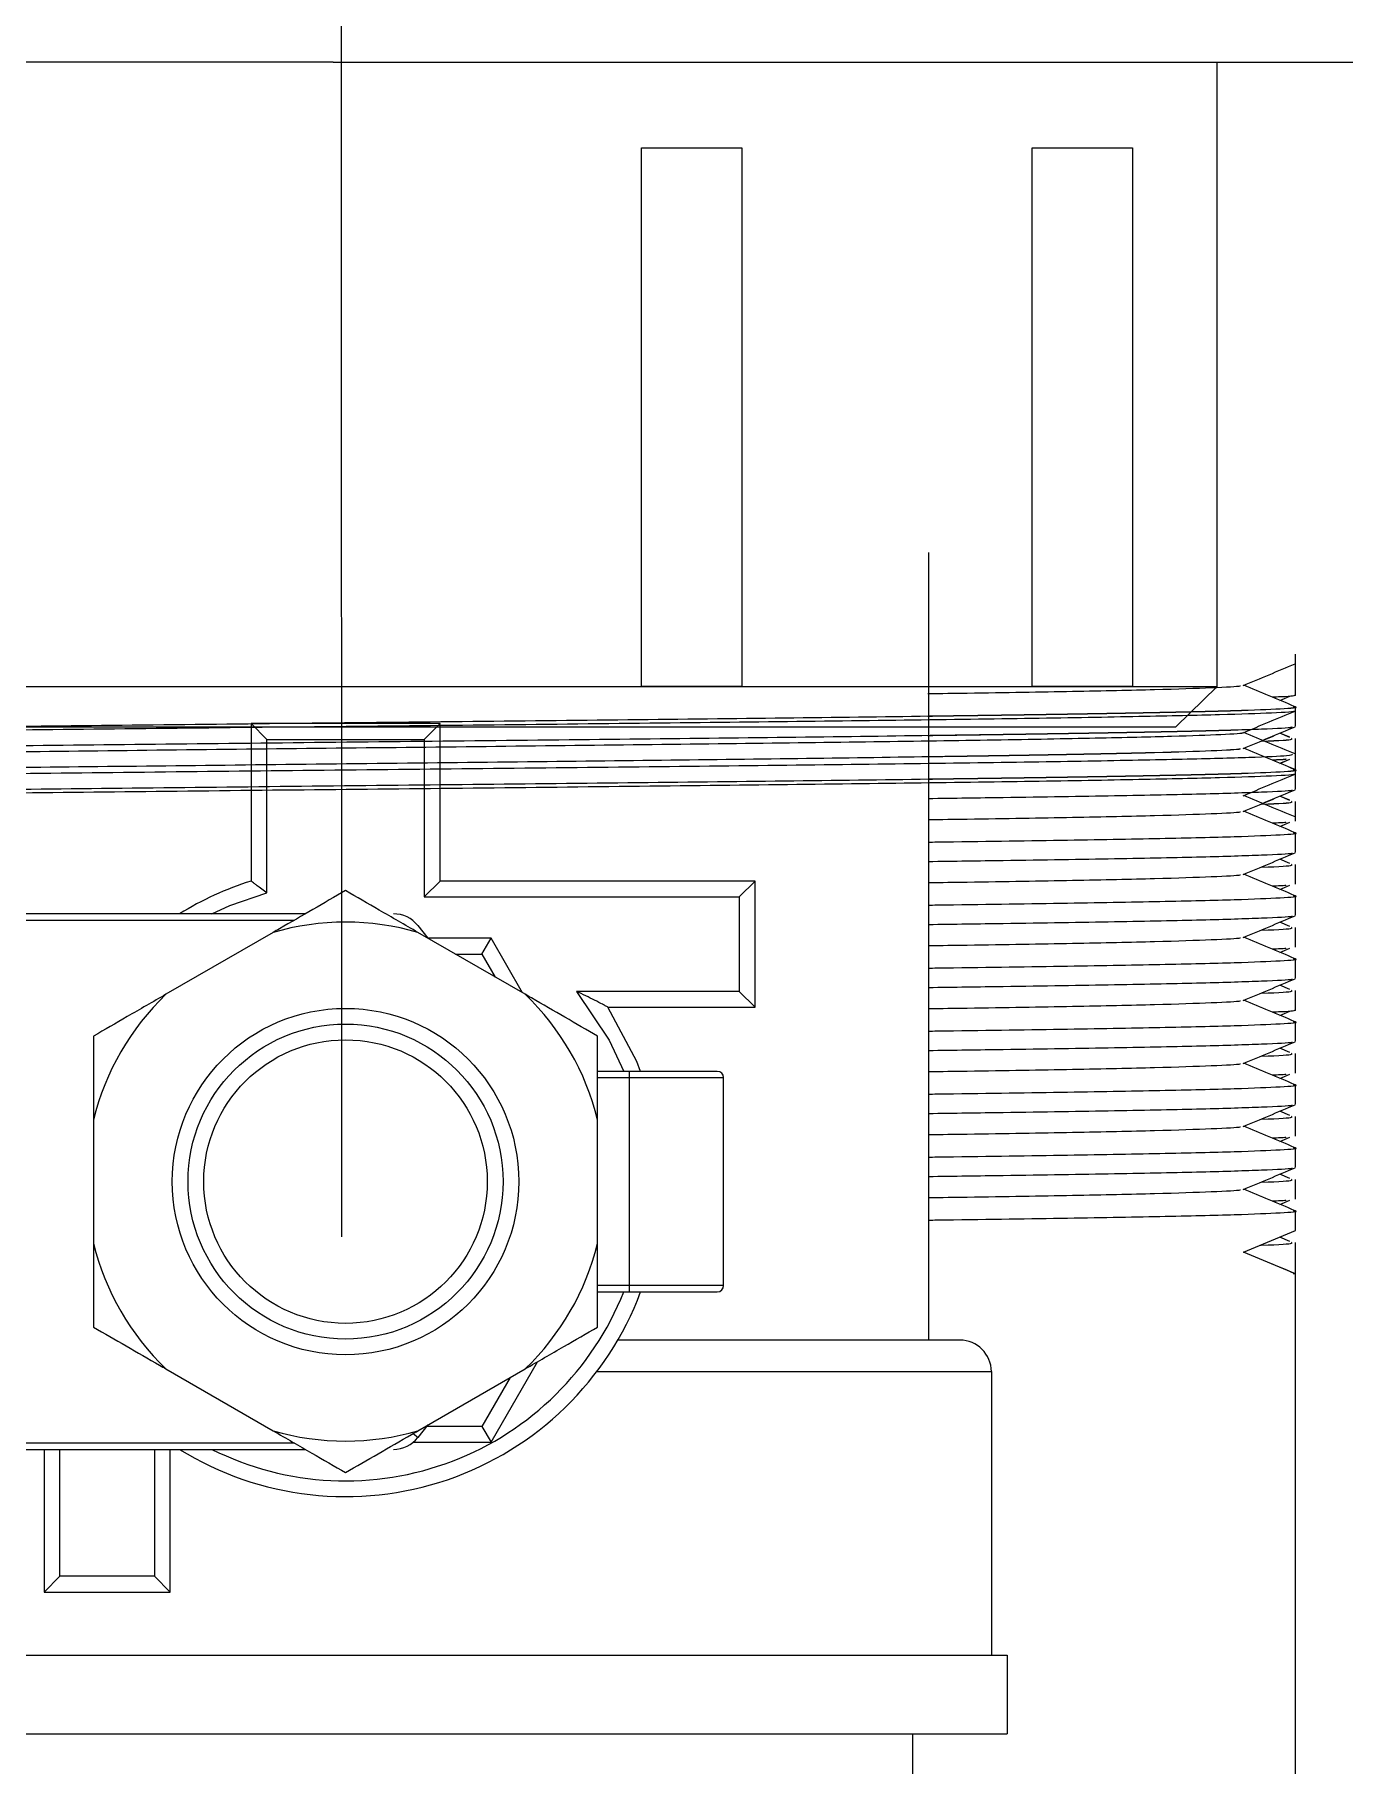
# Model space of a CAD drawing. Header units: millimetres. Extents: x 3795014 to 4300160, y 3869364 to 4016788.
# Drawn here: x 4228957.8 to 4229009.7, y 3923491.5 to 3923560.2 of the extents above; entities that cross this region are included whole.
import ezdxf

# ---------------------------------------------------------------- set-up
doc = ezdxf.new("R2010")
doc.units = ezdxf.units.MM
doc.linetypes.add('CENTER', pattern=[2, 1.25, -0.25, 0.25, -0.25])
doc.layers.add('Дополнительная', color=7, linetype='Continuous', lineweight=18)

msp = doc.modelspace()

# ---------------------------------------------------------------- linework, layer by layer
at = {"color": 0, "linetype": 'Continuous', "lineweight": -3}
for points, knots in [([(4229005.707, 3923534.369, 0), (4229006.051, 3923534.512, 0), (4229006.739, 3923534.799, 0), (4229007.427, 3923535.085, 0), (4229007.771, 3923535.229, 0)], [0, 0, 0, 0, 0.499996, 1, 1, 1, 1]), ([(4229005.579, 3923534.369, 0), (4229005.595, 3923534.361, 0), (4229005.655, 3923534.329, 0), (4229004.583, 3923534.272, 0), (4229002.388, 3923534.199, 0), (4228999.085, 3923534.129, 0), (4228995.83, 3923534.075, 0), (4228993.737, 3923534.043, 0), (4228993.204, 3923534.035, 0)], [0, 0, 0, 0, 0.0206859, 0.0805324, 0.1406269, 0.2000013, 0.2593635, 0.2789699, 0.2789699, 0.2789699, 0.2789699]), ([(4229007.771, 3923533.529, 0), (4229007.427, 3923533.672, 0), (4229006.747, 3923533.955, 0), (4229006.067, 3923534.239, 0), (4229005.731, 3923534.379, 0)], [0, 0, 0, 0, 0.505872, 1, 1, 1, 1]), ([(4229007.782, 3923533.988, 0), (4229007.75, 3923533.965, 0), (4229007.713, 3923533.938, 0), (4229006.978, 3923533.909, 0), (4229006.868, 3923533.905, 0)], [0, 0, 0, 0, 0.8501285, 1, 1, 1, 1]), ([(4229007.711, 3923533.355, 0), (4229007.724, 3923533.352, 0), (4229007.857, 3923533.326, 0), (4229006.958, 3923533.275, 0), (4229004.964, 3923533.206, 0), (4229001.726, 3923533.134, 0), (4228997.493, 3923533.061, 0), (4228992.383, 3923532.991, 0), (4228986.563, 3923532.921, 0), (4228980.196, 3923532.847, 0), (4228973.514, 3923532.775, 0), (4228966.733, 3923532.706, 0), (4228960.048, 3923532.634, 0), (4228953.677, 3923532.561, 0), (4228947.853, 3923532.491, 0), (4228942.736, 3923532.421, 0), (4228938.493, 3923532.348, 0), (4228935.252, 3923532.275, 0), (4228933.225, 3923532.207, 0), (4228932.318, 3923532.152, 0), (4228932.489, 3923532.122, 0), (4228932.524, 3923532.116, 0)], [0, 0, 0, 0, 0.006068, 0.063848, 0.120873, 0.17865, 0.236664, 0.293982, 0.351292, 0.409305, 0.467086, 0.524112, 0.581887, 0.639902, 0.697222, 0.75453, 0.812542, 0.870325, 0.92735, 0.985124, 1, 1, 1, 1]), ([(4228932.682, 3923532.314, 0), (4228932.968, 3923532.335, 0), (4228933.576, 3923532.381, 0), (4228935.963, 3923532.451, 0), (4228939.417, 3923532.521, 0), (4228943.879, 3923532.592, 0), (4228949.191, 3923532.665, 0), (4228955.171, 3923532.737, 0), (4228961.618, 3923532.806, 0), (4228968.346, 3923532.878, 0), (4228975.143, 3923532.951, 0), (4228981.758, 3923533.021, 0), (4228988.001, 3923533.091, 0), (4228993.684, 3923533.165, 0), (4228998.598, 3923533.237, 0), (4229002.585, 3923533.306, 0), (4229005.573, 3923533.378, 0), (4229007.3, 3923533.451, 0), (4229007.982, 3923533.501, 0), (4229007.73, 3923533.528, 0), (4229007.699, 3923533.531, 0)], [0, 0, 0, 0, 0.0525307, 0.1116248, 0.1700108, 0.2283849, 0.2874765, 0.3463341, 0.4044202, 0.4632692, 0.5223637, 0.5807518, 0.6391239, 0.6982151, 0.7570738, 0.81516, 0.8740078, 0.9333537, 0.9919847, 1, 1, 1, 1]), ([(4228993.205, 3923533.157, 0), (4228993.325, 3923533.159, 0), (4228995.223, 3923533.185, 0), (4228998.598, 3923533.234, 0), (4229002.585, 3923533.303, 0), (4229005.573, 3923533.375, 0), (4229007.3, 3923533.449, 0), (4229007.982, 3923533.499, 0), (4229007.73, 3923533.526, 0), (4229007.699, 3923533.529, 0)], [0.6942533, 0.6942533, 0.6942533, 0.6942533, 0.6982151, 0.7570738, 0.81516, 0.8740078, 0.9333537, 0.9919847, 1, 1, 1, 1]), ([(4229005.706, 3923532.495, 0), (4229006.05, 3923532.638, 0), (4229006.737, 3923532.925, 0), (4229007.425, 3923533.212, 0), (4229007.769, 3923533.355, 0)], [0, 0, 0, 0, 0.499996, 1, 1, 1, 1]), ([(4229007.634, 3923532.731, 0), (4229007.651, 3923532.723, 0), (4229007.715, 3923532.691, 0), (4229006.58, 3923532.634, 0), (4229004.257, 3923532.561, 0), (4229000.763, 3923532.491, 0), (4228996.312, 3923532.421, 0), (4228990.997, 3923532.348, 0), (4228985.018, 3923532.275, 0), (4228978.571, 3923532.207, 0), (4228971.842, 3923532.134, 0), (4228965.045, 3923532.061, 0), (4228958.43, 3923531.991, 0), (4228952.188, 3923531.921, 0), (4228946.504, 3923531.848, 0), (4228941.591, 3923531.775, 0), (4228937.601, 3923531.707, 0), (4228934.626, 3923531.634, 0), (4228932.848, 3923531.561, 0), (4228932.184, 3923531.5, 0), (4228932.608, 3923531.462, 0), (4228932.767, 3923531.448, 0)], [0, 0, 0, 0, 0.019731, 0.075555, 0.131612, 0.186996, 0.242369, 0.298423, 0.354254, 0.409354, 0.465178, 0.521234, 0.576621, 0.631992, 0.688045, 0.743878, 0.798978, 0.8548, 0.911095, 0.966712, 1, 1, 1, 1]), ([(4229005.655, 3923532.495, 0), (4229005.666, 3923532.493, 0), (4229005.789, 3923532.466, 0), (4229004.94, 3923532.416, 0), (4229003.056, 3923532.347, 0), (4228999.995, 3923532.275, 0), (4228995.994, 3923532.202, 0), (4228991.163, 3923532.131, 0), (4228985.662, 3923532.061, 0), (4228979.643, 3923531.988, 0), (4228973.327, 3923531.916, 0), (4228966.917, 3923531.847, 0), (4228960.598, 3923531.775, 0), (4228954.576, 3923531.702, 0), (4228949.07, 3923531.631, 0), (4228944.233, 3923531.561, 0), (4228940.224, 3923531.488, 0), (4228937.154, 3923531.416, 0), (4228935.26, 3923531.347, 0), (4228934.404, 3923531.297, 0), (4228934.525, 3923531.27, 0), (4228934.537, 3923531.267, 0)], [0, 0, 0, 0, 0.005593, 0.063919, 0.121484, 0.179807, 0.23837, 0.296229, 0.354081, 0.412642, 0.47097, 0.528534, 0.586856, 0.645419, 0.703281, 0.76113, 0.819691, 0.87802, 0.935585, 0.993905, 1, 1, 1, 1]), ([(4229007.634, 3923532.728, 0), (4229007.651, 3923532.72, 0), (4229007.715, 3923532.689, 0), (4229006.58, 3923532.632, 0), (4229004.257, 3923532.559, 0), (4229000.763, 3923532.488, 0), (4228996.941, 3923532.428, 0), (4228994.244, 3923532.39, 0), (4228993.205, 3923532.376, 0)], [0, 0, 0, 0, 0.0197307, 0.0755554, 0.1316115, 0.1869959, 0.242369, 0.2748414, 0.2748414, 0.2748414, 0.2748414]), ([(4229005.707, 3923531.871, 0), (4229006.051, 3923532.014, 0), (4229006.739, 3923532.301, 0), (4229007.427, 3923532.588, 0), (4229007.771, 3923532.731, 0)], [0, 0, 0, 0, 0.4999962, 1, 1, 1, 1]), ([(4229005.707, 3923531.869, 0), (4229006.051, 3923532.012, 0), (4229006.739, 3923532.299, 0), (4229007.427, 3923532.585, 0), (4229007.771, 3923532.729, 0)], [0, 0, 0, 0, 0.4999962, 1, 1, 1, 1]), ([(4229007.769, 3923531.657, 0), (4229007.425, 3923531.801, 0), (4229006.746, 3923532.084, 0), (4229006.067, 3923532.366, 0), (4229005.732, 3923532.506, 0)], [0, 0, 0, 0, 0.5065455, 1, 1, 1, 1]), ([(4229005.579, 3923531.871, 0), (4229005.595, 3923531.863, 0), (4229005.655, 3923531.832, 0), (4229004.583, 3923531.775, 0), (4229002.388, 3923531.702, 0), (4228999.085, 3923531.631, 0), (4228994.877, 3923531.561, 0), (4228989.853, 3923531.488, 0), (4228984.201, 3923531.416, 0), (4228978.107, 3923531.347, 0), (4228971.747, 3923531.275, 0), (4228965.322, 3923531.202, 0), (4228959.068, 3923531.132, 0), (4228953.168, 3923531.061, 0), (4228947.794, 3923530.988, 0), (4228943.155, 3923530.916, 0), (4228939.365, 3923530.847, 0), (4228936.62, 3923530.775, 0), (4228935.073, 3923530.716, 0), (4228934.87, 3923530.683, 0), (4228934.813, 3923530.674, 0)], [0, 0, 0, 0, 0.0206859, 0.0805324, 0.1406269, 0.2000013, 0.2593635, 0.3194555, 0.3793094, 0.4383788, 0.498224, 0.5583189, 0.6176953, 0.6770556, 0.7371471, 0.7970022, 0.8560717, 0.9159156, 0.9762662, 1, 1, 1, 1]), ([(4229005.579, 3923531.869, 0), (4229005.595, 3923531.861, 0), (4229005.655, 3923531.829, 0), (4229004.583, 3923531.772, 0), (4229002.388, 3923531.699, 0), (4228999.085, 3923531.629, 0), (4228995.83, 3923531.575, 0), (4228993.738, 3923531.543, 0), (4228993.206, 3923531.535, 0)], [0, 0, 0, 0, 0.0206859, 0.0805324, 0.1406269, 0.2000013, 0.2593635, 0.2789518, 0.2789518, 0.2789518, 0.2789518]), ([(4229007.771, 3923531.031, 0), (4229007.427, 3923531.174, 0), (4229006.747, 3923531.458, 0), (4229006.067, 3923531.741, 0), (4229005.731, 3923531.881, 0)], [0, 0, 0, 0, 0.5058718, 1, 1, 1, 1]), ([(4229007.771, 3923531.029, 0), (4229007.427, 3923531.172, 0), (4229006.747, 3923531.455, 0), (4229006.067, 3923531.739, 0), (4229005.731, 3923531.879, 0)], [0, 0, 0, 0, 0.5058718, 1, 1, 1, 1]), ([(4229006.411, 3923532.164, 0), (4229006.414, 3923532.165, 0), (4229007.213, 3923532.189, 0), (4229007.712, 3923532.225, 0), (4229007.653, 3923532.26, 0), (4229007.633, 3923532.272, 0)], [0, 0, 0, 0, 0.002519, 0.668526, 1, 1, 1, 1]), ([(4229006.411, 3923532.162, 0), (4229006.414, 3923532.162, 0), (4229007.213, 3923532.186, 0), (4229007.712, 3923532.223, 0), (4229007.653, 3923532.258, 0), (4229007.633, 3923532.269, 0)], [0, 0, 0, 0, 0.002519, 0.668526, 1, 1, 1, 1]), ([(4228932.567, 3923530.407, 0), (4228932.587, 3923530.422, 0), (4228932.641, 3923530.461, 0), (4228934.079, 3923530.521, 0), (4228936.693, 3923530.591, 0), (4228940.443, 3923530.665, 0), (4228945.13, 3923530.737, 0), (4228950.611, 3923530.806, 0), (4228956.733, 3923530.878, 0), (4228963.308, 3923530.951, 0), (4228970.085, 3923531.022, 0), (4228976.851, 3923531.092, 0), (4228983.41, 3923531.165, 0), (4228989.527, 3923531.237, 0), (4228995.015, 3923531.306, 0), (4228999.71, 3923531.378, 0), (4229003.466, 3923531.451, 0), (4229006.1, 3923531.522, 0), (4229007.597, 3923531.586, 0), (4229007.646, 3923531.628, 0), (4229007.667, 3923531.647, 0)], [0, 0, 0, 0, 0.034749, 0.092072, 0.149379, 0.207392, 0.265177, 0.322204, 0.379978, 0.438242, 0.495803, 0.553118, 0.611133, 0.668914, 0.72594, 0.783719, 0.841735, 0.899052, 0.956365, 1, 1, 1, 1]), ([(4229007.422, 3923531.448, 0), (4229007.397, 3923531.439, 0), (4229007.361, 3923531.426, 0), (4229006.983, 3923531.412, 0), (4229006.868, 3923531.407, 0)], [0, 0, 0, 0, 0.69351, 1, 1, 1, 1]), ([(4229007.422, 3923531.446, 0), (4229007.397, 3923531.436, 0), (4229007.361, 3923531.423, 0), (4229006.983, 3923531.409, 0), (4229006.868, 3923531.405, 0)], [0, 0, 0, 0, 0.69351, 1, 1, 1, 1]), ([(4229007.711, 3923530.855, 0), (4229007.724, 3923530.852, 0), (4229007.857, 3923530.826, 0), (4229006.958, 3923530.775, 0), (4229004.964, 3923530.706, 0), (4229001.726, 3923530.634, 0), (4228997.493, 3923530.561, 0), (4228992.383, 3923530.491, 0), (4228986.563, 3923530.421, 0), (4228980.196, 3923530.347, 0), (4228973.514, 3923530.275, 0), (4228966.733, 3923530.206, 0), (4228960.048, 3923530.134, 0), (4228953.677, 3923530.061, 0), (4228947.853, 3923529.991, 0), (4228942.736, 3923529.921, 0), (4228938.493, 3923529.848, 0), (4228935.252, 3923529.775, 0), (4228933.225, 3923529.707, 0), (4228932.318, 3923529.652, 0), (4228932.489, 3923529.622, 0), (4228932.524, 3923529.616, 0)], [0, 0, 0, 0, 0.006068, 0.063848, 0.120873, 0.17865, 0.236664, 0.293982, 0.351292, 0.409305, 0.467086, 0.524112, 0.581887, 0.639902, 0.697222, 0.75453, 0.812542, 0.870325, 0.92735, 0.985124, 1, 1, 1, 1]), ([(4228932.682, 3923529.814, 0), (4228932.968, 3923529.835, 0), (4228933.576, 3923529.881, 0), (4228935.963, 3923529.951, 0), (4228939.417, 3923530.021, 0), (4228943.879, 3923530.092, 0), (4228949.191, 3923530.165, 0), (4228955.171, 3923530.237, 0), (4228961.618, 3923530.306, 0), (4228968.346, 3923530.378, 0), (4228975.143, 3923530.451, 0), (4228981.758, 3923530.521, 0), (4228988.001, 3923530.591, 0), (4228993.684, 3923530.665, 0), (4228998.598, 3923530.737, 0), (4229002.585, 3923530.806, 0), (4229005.573, 3923530.878, 0), (4229007.3, 3923530.951, 0), (4229007.982, 3923531.001, 0), (4229007.73, 3923531.028, 0), (4229007.699, 3923531.031, 0)], [0, 0, 0, 0, 0.0525307, 0.1116248, 0.1700108, 0.2283849, 0.2874765, 0.3463341, 0.4044202, 0.4632692, 0.5223637, 0.5807518, 0.6391239, 0.6982151, 0.7570738, 0.81516, 0.8740078, 0.9333537, 0.9919847, 1, 1, 1, 1]), ([(4228993.206, 3923530.657, 0), (4228993.326, 3923530.659, 0), (4228995.223, 3923530.685, 0), (4228998.598, 3923530.734, 0), (4229002.585, 3923530.803, 0), (4229005.573, 3923530.875, 0), (4229007.3, 3923530.949, 0), (4229007.982, 3923530.999, 0), (4229007.73, 3923531.026, 0), (4229007.699, 3923531.029, 0)], [0.6942695, 0.6942695, 0.6942695, 0.6942695, 0.6982151, 0.7570738, 0.81516, 0.8740078, 0.9333537, 0.9919847, 1, 1, 1, 1]), ([(4229005.706, 3923529.995, 0), (4229006.05, 3923530.138, 0), (4229006.737, 3923530.425, 0), (4229007.425, 3923530.712, 0), (4229007.769, 3923530.855, 0)], [0, 0, 0, 0, 0.499996, 1, 1, 1, 1]), ([(4229007.634, 3923530.228, 0), (4229007.651, 3923530.22, 0), (4229007.715, 3923530.189, 0), (4229006.58, 3923530.132, 0), (4229004.257, 3923530.059, 0), (4229000.763, 3923529.988, 0), (4228996.941, 3923529.928, 0), (4228994.245, 3923529.89, 0), (4228993.207, 3923529.876, 0)], [0, 0, 0, 0, 0.0197307, 0.0755554, 0.1316115, 0.1869959, 0.242369, 0.274826, 0.274826, 0.274826, 0.274826]), ([(4229005.707, 3923529.371, 0), (4229006.051, 3923529.514, 0), (4229006.739, 3923529.801, 0), (4229007.427, 3923530.088, 0), (4229007.771, 3923530.231, 0)], [0, 0, 0, 0, 0.499996, 1, 1, 1, 1]), ([(4229005.707, 3923529.369, 0), (4229006.051, 3923529.512, 0), (4229006.739, 3923529.799, 0), (4229007.427, 3923530.085, 0), (4229007.771, 3923530.229, 0)], [0, 0, 0, 0, 0.499996, 1, 1, 1, 1]), ([(4229007.769, 3923529.157, 0), (4229007.425, 3923529.301, 0), (4229006.746, 3923529.584, 0), (4229006.067, 3923529.866, 0), (4229005.732, 3923530.006, 0)], [0, 0, 0, 0, 0.506545, 1, 1, 1, 1]), ([(4229006.411, 3923529.664, 0), (4229006.414, 3923529.665, 0), (4229007.213, 3923529.689, 0), (4229007.712, 3923529.725, 0), (4229007.653, 3923529.76, 0), (4229007.633, 3923529.772, 0)], [0, 0, 0, 0, 0.002519, 0.668526, 1, 1, 1, 1]), ([(4229006.411, 3923529.662, 0), (4229006.414, 3923529.662, 0), (4229007.213, 3923529.686, 0), (4229007.712, 3923529.723, 0), (4229007.653, 3923529.758, 0), (4229007.633, 3923529.769, 0)], [0, 0, 0, 0, 0.002519, 0.668526, 1, 1, 1, 1]), ([(4229005.579, 3923529.369, 0), (4229005.595, 3923529.361, 0), (4229005.655, 3923529.329, 0), (4229004.583, 3923529.272, 0), (4229002.388, 3923529.199, 0), (4228999.085, 3923529.129, 0), (4228995.83, 3923529.075, 0), (4228993.739, 3923529.043, 0), (4228993.207, 3923529.035, 0)], [0, 0, 0, 0, 0.0206859, 0.0805324, 0.1406269, 0.2000013, 0.2593635, 0.2789337, 0.2789337, 0.2789337, 0.2789337]), ([(4229007.771, 3923528.529, 0), (4229007.427, 3923528.672, 0), (4229006.747, 3923528.955, 0), (4229006.067, 3923529.239, 0), (4229005.731, 3923529.379, 0)], [0, 0, 0, 0, 0.505872, 1, 1, 1, 1]), ([(4228993.208, 3923528.157, 0), (4228993.327, 3923528.159, 0), (4228995.224, 3923528.185, 0), (4228998.598, 3923528.234, 0), (4229002.585, 3923528.303, 0), (4229005.573, 3923528.375, 0), (4229007.3, 3923528.449, 0), (4229007.982, 3923528.499, 0), (4229007.73, 3923528.526, 0), (4229007.699, 3923528.529, 0)], [0.6942857, 0.6942857, 0.6942857, 0.6942857, 0.6982151, 0.7570738, 0.81516, 0.8740078, 0.9333537, 0.9919847, 1, 1, 1, 1]), ([(4229007.422, 3923528.946, 0), (4229007.397, 3923528.936, 0), (4229007.361, 3923528.923, 0), (4229006.983, 3923528.909, 0), (4229006.868, 3923528.905, 0)], [0, 0, 0, 0, 0.69351, 1, 1, 1, 1]), ([(4229007.634, 3923527.728, 0), (4229007.651, 3923527.72, 0), (4229007.715, 3923527.689, 0), (4229006.58, 3923527.632, 0), (4229004.257, 3923527.559, 0), (4229000.763, 3923527.488, 0), (4228996.942, 3923527.428, 0), (4228994.246, 3923527.39, 0), (4228993.208, 3923527.376, 0)], [0, 0, 0, 0, 0.0197307, 0.0755554, 0.1316115, 0.1869959, 0.242369, 0.2748106, 0.2748106, 0.2748106, 0.2748106]), ([(4229005.707, 3923526.869, 0), (4229006.051, 3923527.012, 0), (4229006.739, 3923527.299, 0), (4229007.427, 3923527.585, 0), (4229007.771, 3923527.729, 0)], [0, 0, 0, 0, 0.499996, 1, 1, 1, 1]), ([(4229006.411, 3923527.162, 0), (4229006.414, 3923527.162, 0), (4229007.213, 3923527.186, 0), (4229007.712, 3923527.223, 0), (4229007.653, 3923527.258, 0), (4229007.633, 3923527.269, 0)], [0, 0, 0, 0, 0.002519, 0.668526, 1, 1, 1, 1]), ([(4228966.969, 3923526.14, 0), (4228966.968, 3923526.141, 0), (4228966.954, 3923526.152, 0), (4228966.868, 3923526.217, 0), (4228966.724, 3923526.327, 0), (4228966.556, 3923526.452, 0), (4228966.438, 3923526.539, 0), (4228966.36, 3923526.597, 0), (4228966.349, 3923526.604, 0), (4228966.344, 3923526.608, 0)], [0, 0, 0, 0, 0.005155, 0.045986, 0.293499, 0.499758, 0.673839, 0.836683, 1, 1, 1, 1]), ([(4229005.579, 3923526.869, 0), (4229005.595, 3923526.861, 0), (4229005.655, 3923526.829, 0), (4229004.583, 3923526.772, 0), (4229002.388, 3923526.699, 0), (4228999.085, 3923526.629, 0), (4228995.831, 3923526.575, 0), (4228993.74, 3923526.543, 0), (4228993.209, 3923526.535, 0)], [0, 0, 0, 0, 0.0206859, 0.0805324, 0.1406269, 0.2000013, 0.2593635, 0.2789156, 0.2789156, 0.2789156, 0.2789156]), ([(4229007.771, 3923526.029, 0), (4229007.427, 3923526.172, 0), (4229006.747, 3923526.455, 0), (4229006.067, 3923526.739, 0), (4229005.731, 3923526.879, 0)], [0, 0, 0, 0, 0.5058718, 1, 1, 1, 1]), ([(4229007.422, 3923526.446, 0), (4229007.397, 3923526.436, 0), (4229007.361, 3923526.423, 0), (4229006.983, 3923526.409, 0), (4229006.868, 3923526.405, 0)], [0, 0, 0, 0, 0.69351, 1, 1, 1, 1]), ([(4228970.094, 3923526.231, 0), (4228969.236, 3923525.735, 0), (4228968.299, 3923525.194, 0), (4228967.304, 3923524.62, 0), (4228967.221, 3923524.572, 0)], [0, 0, 0, 0, 0.91601, 1, 1, 1, 1]), ([(4228972.968, 3923524.572, 0), (4228972.45, 3923524.871, 0), (4228971.462, 3923525.441, 0), (4228970.535, 3923525.976, 0), (4228970.094, 3923526.231, 0)], [0, 0, 0, 0, 0.523851, 1, 1, 1, 1]), ([(4228993.209, 3923525.657, 0), (4228993.328, 3923525.659, 0), (4228995.224, 3923525.685, 0), (4228998.598, 3923525.734, 0), (4229002.585, 3923525.803, 0), (4229005.573, 3923525.875, 0), (4229007.3, 3923525.949, 0), (4229007.982, 3923525.999, 0), (4229007.73, 3923526.026, 0), (4229007.699, 3923526.029, 0)], [0.6943019, 0.6943019, 0.6943019, 0.6943019, 0.6982151, 0.7570738, 0.81516, 0.8740078, 0.9333537, 0.9919847, 1, 1, 1, 1]), ([(4229007.634, 3923525.228, 0), (4229007.651, 3923525.22, 0), (4229007.715, 3923525.189, 0), (4229006.58, 3923525.132, 0), (4229004.257, 3923525.059, 0), (4229000.763, 3923524.988, 0), (4228996.942, 3923524.928, 0), (4228994.247, 3923524.89, 0), (4228993.21, 3923524.876, 0)], [0, 0, 0, 0, 0.0197307, 0.0755554, 0.1316115, 0.1869959, 0.242369, 0.2747953, 0.2747953, 0.2747953, 0.2747953]), ([(4229005.707, 3923524.369, 0), (4229006.051, 3923524.512, 0), (4229006.739, 3923524.799, 0), (4229007.427, 3923525.085, 0), (4229007.771, 3923525.229, 0)], [0, 0, 0, 0, 0.499996, 1, 1, 1, 1]), ([(4229005.579, 3923524.369, 0), (4229005.595, 3923524.361, 0), (4229005.655, 3923524.329, 0), (4229004.583, 3923524.272, 0), (4229002.388, 3923524.199, 0), (4228999.085, 3923524.129, 0), (4228995.831, 3923524.075, 0), (4228993.741, 3923524.043, 0), (4228993.21, 3923524.035, 0)], [0, 0, 0, 0, 0.0206859, 0.0805324, 0.1406269, 0.2000013, 0.2593635, 0.2788975, 0.2788975, 0.2788975, 0.2788975]), ([(4229007.771, 3923523.529, 0), (4229007.427, 3923523.672, 0), (4229006.747, 3923523.955, 0), (4229006.067, 3923524.239, 0), (4229005.731, 3923524.379, 0)], [0, 0, 0, 0, 0.505872, 1, 1, 1, 1]), ([(4229006.411, 3923524.662, 0), (4229006.414, 3923524.662, 0), (4229007.213, 3923524.686, 0), (4229007.712, 3923524.723, 0), (4229007.653, 3923524.758, 0), (4229007.633, 3923524.769, 0)], [0, 0, 0, 0, 0.002519, 0.668526, 1, 1, 1, 1]), ([(4228993.211, 3923523.157, 0), (4228993.329, 3923523.159, 0), (4228995.225, 3923523.185, 0), (4228998.598, 3923523.234, 0), (4229002.585, 3923523.303, 0), (4229005.573, 3923523.375, 0), (4229007.3, 3923523.449, 0), (4229007.982, 3923523.499, 0), (4229007.73, 3923523.526, 0), (4229007.699, 3923523.529, 0)], [0.6943181, 0.6943181, 0.6943181, 0.6943181, 0.6982151, 0.7570738, 0.81516, 0.8740078, 0.9333537, 0.9919847, 1, 1, 1, 1]), ([(4229007.422, 3923523.946, 0), (4229007.397, 3923523.936, 0), (4229007.361, 3923523.923, 0), (4229006.983, 3923523.909, 0), (4229006.868, 3923523.905, 0)], [0, 0, 0, 0, 0.69351, 1, 1, 1, 1]), ([(4228962.968, 3923522.116, 0), (4228962.45, 3923521.817, 0), (4228961.462, 3923521.247, 0), (4228960.535, 3923520.712, 0), (4228960.094, 3923520.457, 0)], [0, 0, 0, 0, 0.523851, 1, 1, 1, 1]), ([(4228980.094, 3923520.457, 0), (4228979.236, 3923520.953, 0), (4228978.299, 3923521.494, 0), (4228977.304, 3923522.068, 0), (4228977.221, 3923522.116, 0)], [0, 0, 0, 0, 0.91601, 1, 1, 1, 1]), ([(4228980.501, 3923521.608, 0), (4228980.498, 3923521.61, 0), (4228980.49, 3923521.614, 0), (4228980.419, 3923521.652, 0), (4228980.254, 3923521.739, 0), (4228979.867, 3923521.94, 0), (4228979.506, 3923522.117, 0), (4228979.263, 3923522.232, 0), (4228979.261, 3923522.233, 0)], [0, 0, 0, 0, 0.0651115, 0.1451223, 0.270082, 0.5068703, 0.9961145, 1, 1, 1, 1]), ([(4229007.634, 3923522.728, 0), (4229007.651, 3923522.72, 0), (4229007.715, 3923522.689, 0), (4229006.58, 3923522.632, 0), (4229004.257, 3923522.559, 0), (4229000.763, 3923522.488, 0), (4228996.943, 3923522.428, 0), (4228994.248, 3923522.39, 0), (4228993.211, 3923522.376, 0)], [0, 0, 0, 0, 0.0197307, 0.0755554, 0.1316115, 0.1869959, 0.242369, 0.2747799, 0.2747799, 0.2747799, 0.2747799]), ([(4229005.707, 3923521.869, 0), (4229006.051, 3923522.012, 0), (4229006.739, 3923522.299, 0), (4229007.427, 3923522.585, 0), (4229007.771, 3923522.729, 0)], [0, 0, 0, 0, 0.499996, 1, 1, 1, 1]), ([(4229006.411, 3923522.162, 0), (4229006.414, 3923522.162, 0), (4229007.213, 3923522.186, 0), (4229007.712, 3923522.223, 0), (4229007.653, 3923522.258, 0), (4229007.633, 3923522.269, 0)], [0, 0, 0, 0, 0.002519, 0.668526, 1, 1, 1, 1]), ([(4229005.579, 3923521.869, 0), (4229005.595, 3923521.861, 0), (4229005.655, 3923521.829, 0), (4229004.583, 3923521.772, 0), (4229002.388, 3923521.699, 0), (4228999.085, 3923521.629, 0), (4228995.832, 3923521.575, 0), (4228993.742, 3923521.543, 0), (4228993.211, 3923521.535, 0)], [0, 0, 0, 0, 0.0206859, 0.0805324, 0.1406269, 0.2000013, 0.2593635, 0.2788794, 0.2788794, 0.2788794, 0.2788794]), ([(4229007.771, 3923521.029, 0), (4229007.427, 3923521.172, 0), (4229006.747, 3923521.455, 0), (4229006.067, 3923521.739, 0), (4229005.731, 3923521.879, 0)], [0, 0, 0, 0, 0.505872, 1, 1, 1, 1]), ([(4229007.782, 3923521.488, 0), (4229007.75, 3923521.465, 0), (4229007.713, 3923521.438, 0), (4229006.978, 3923521.409, 0), (4229006.868, 3923521.405, 0)], [0, 0, 0, 0, 0.850128, 1, 1, 1, 1]), ([(4228993.212, 3923520.657, 0), (4228993.33, 3923520.659, 0), (4228995.225, 3923520.685, 0), (4228998.598, 3923520.734, 0), (4229002.585, 3923520.803, 0), (4229005.573, 3923520.875, 0), (4229007.3, 3923520.949, 0), (4229007.982, 3923520.999, 0), (4229007.73, 3923521.026, 0), (4229007.699, 3923521.029, 0)], [0.6943343, 0.6943343, 0.6943343, 0.6943343, 0.6982151, 0.7570738, 0.81516, 0.8740078, 0.9333537, 0.9919847, 1, 1, 1, 1]), ([(4228960.094, 3923520.457, 0), (4228960.094, 3923520.282, 0), (4228960.094, 3923519.221, 0), (4228960.094, 3923518.086, 0), (4228960.094, 3923517.139, 0)], [0, 0, 0, 0, 0.164978, 1, 1, 1, 1]), ([(4228980.094, 3923517.139, 0), (4228980.094, 3923517.243, 0), (4228980.094, 3923518.392, 0), (4228980.094, 3923519.474, 0), (4228980.094, 3923520.457, 0)], [0, 0, 0, 0, 0.0906773, 1, 1, 1, 1]), ([(4229007.634, 3923520.228, 0), (4229007.651, 3923520.22, 0), (4229007.715, 3923520.189, 0), (4229006.58, 3923520.132, 0), (4229004.257, 3923520.059, 0), (4229000.763, 3923519.988, 0), (4228996.943, 3923519.928, 0), (4228994.249, 3923519.89, 0), (4228993.212, 3923519.876, 0)], [0, 0, 0, 0, 0.0197307, 0.0755554, 0.1316115, 0.1869959, 0.242369, 0.2747645, 0.2747645, 0.2747645, 0.2747645]), ([(4229005.707, 3923519.369, 0), (4229006.051, 3923519.512, 0), (4229006.739, 3923519.799, 0), (4229007.427, 3923520.085, 0), (4229007.771, 3923520.229, 0)], [0, 0, 0, 0, 0.4999962, 1, 1, 1, 1]), ([(4229005.579, 3923519.369, 0), (4229005.595, 3923519.361, 0), (4229005.655, 3923519.329, 0), (4229004.583, 3923519.272, 0), (4229002.388, 3923519.199, 0), (4228999.085, 3923519.129, 0), (4228995.832, 3923519.075, 0), (4228993.743, 3923519.043, 0), (4228993.213, 3923519.035, 0)], [0, 0, 0, 0, 0.0206859, 0.0805324, 0.1406269, 0.2000013, 0.2593635, 0.2788613, 0.2788613, 0.2788613, 0.2788613]), ([(4229007.771, 3923518.529, 0), (4229007.427, 3923518.672, 0), (4229006.747, 3923518.955, 0), (4229006.067, 3923519.239, 0), (4229005.731, 3923519.379, 0)], [0, 0, 0, 0, 0.505872, 1, 1, 1, 1]), ([(4229006.411, 3923519.662, 0), (4229006.414, 3923519.662, 0), (4229007.213, 3923519.686, 0), (4229007.712, 3923519.723, 0), (4229007.653, 3923519.758, 0), (4229007.633, 3923519.769, 0)], [0, 0, 0, 0, 0.002519, 0.668526, 1, 1, 1, 1]), ([(4229007.422, 3923518.946, 0), (4229007.397, 3923518.936, 0), (4229007.361, 3923518.923, 0), (4229006.983, 3923518.909, 0), (4229006.868, 3923518.905, 0)], [0, 0, 0, 0, 0.69351, 1, 1, 1, 1]), ([(4228993.213, 3923518.157, 0), (4228993.331, 3923518.159, 0), (4228995.226, 3923518.185, 0), (4228998.598, 3923518.234, 0), (4229002.585, 3923518.303, 0), (4229005.573, 3923518.375, 0), (4229007.3, 3923518.449, 0), (4229007.982, 3923518.499, 0), (4229007.73, 3923518.526, 0), (4229007.699, 3923518.529, 0)], [0.6943506, 0.6943506, 0.6943506, 0.6943506, 0.6982151, 0.7570738, 0.81516, 0.8740078, 0.9333537, 0.9919847, 1, 1, 1, 1]), ([(4229007.634, 3923517.728, 0), (4229007.651, 3923517.72, 0), (4229007.715, 3923517.689, 0), (4229006.58, 3923517.632, 0), (4229004.257, 3923517.559, 0), (4229000.763, 3923517.488, 0), (4228996.943, 3923517.428, 0), (4228994.25, 3923517.39, 0), (4228993.214, 3923517.376, 0)], [0, 0, 0, 0, 0.0197307, 0.0755554, 0.1316115, 0.1869959, 0.242369, 0.2747491, 0.2747491, 0.2747491, 0.2747491]), ([(4229005.707, 3923516.869, 0), (4229006.051, 3923517.012, 0), (4229006.739, 3923517.299, 0), (4229007.427, 3923517.585, 0), (4229007.771, 3923517.729, 0)], [0, 0, 0, 0, 0.4999962, 1, 1, 1, 1]), ([(4229005.579, 3923516.869, 0), (4229005.595, 3923516.861, 0), (4229005.655, 3923516.829, 0), (4229004.583, 3923516.772, 0), (4229002.388, 3923516.699, 0), (4228999.085, 3923516.629, 0), (4228995.833, 3923516.575, 0), (4228993.744, 3923516.543, 0), (4228993.214, 3923516.535, 0)], [0, 0, 0, 0, 0.0206859, 0.0805324, 0.1406269, 0.2000013, 0.2593635, 0.2788432, 0.2788432, 0.2788432, 0.2788432]), ([(4229007.771, 3923516.029, 0), (4229007.427, 3923516.172, 0), (4229006.747, 3923516.455, 0), (4229006.067, 3923516.739, 0), (4229005.731, 3923516.879, 0)], [0, 0, 0, 0, 0.505872, 1, 1, 1, 1]), ([(4229006.411, 3923517.162, 0), (4229006.414, 3923517.162, 0), (4229007.213, 3923517.186, 0), (4229007.712, 3923517.223, 0), (4229007.653, 3923517.258, 0), (4229007.633, 3923517.269, 0)], [0, 0, 0, 0, 0.002519, 0.668526, 1, 1, 1, 1]), ([(4228993.215, 3923515.657, 0), (4228993.332, 3923515.659, 0), (4228995.226, 3923515.685, 0), (4228998.598, 3923515.734, 0), (4229002.585, 3923515.803, 0), (4229005.573, 3923515.875, 0), (4229007.3, 3923515.949, 0), (4229007.982, 3923515.999, 0), (4229007.73, 3923516.026, 0), (4229007.699, 3923516.029, 0)], [0.6943668, 0.6943668, 0.6943668, 0.6943668, 0.6982151, 0.7570738, 0.81516, 0.8740078, 0.9333537, 0.9919847, 1, 1, 1, 1]), ([(4229007.422, 3923516.446, 0), (4229007.397, 3923516.436, 0), (4229007.361, 3923516.423, 0), (4229006.983, 3923516.409, 0), (4229006.868, 3923516.405, 0)], [0, 0, 0, 0, 0.69351, 1, 1, 1, 1]), ([(4229007.634, 3923515.228, 0), (4229007.651, 3923515.22, 0), (4229007.715, 3923515.189, 0), (4229006.58, 3923515.132, 0), (4229004.257, 3923515.059, 0), (4229000.763, 3923514.988, 0), (4228996.944, 3923514.928, 0), (4228994.251, 3923514.89, 0), (4228993.215, 3923514.876, 0)], [0, 0, 0, 0, 0.0197307, 0.0755554, 0.1316115, 0.1869959, 0.242369, 0.2747338, 0.2747338, 0.2747338, 0.2747338]), ([(4229005.707, 3923514.369, 0), (4229006.051, 3923514.512, 0), (4229006.739, 3923514.799, 0), (4229007.427, 3923515.085, 0), (4229007.771, 3923515.229, 0)], [0, 0, 0, 0, 0.499996, 1, 1, 1, 1]), ([(4229006.411, 3923514.662, 0), (4229006.414, 3923514.662, 0), (4229007.213, 3923514.686, 0), (4229007.712, 3923514.723, 0), (4229007.653, 3923514.758, 0), (4229007.633, 3923514.769, 0)], [0, 0, 0, 0, 0.002519, 0.668526, 1, 1, 1, 1]), ([(4229005.579, 3923514.369, 0), (4229005.595, 3923514.361, 0), (4229005.655, 3923514.329, 0), (4229004.583, 3923514.272, 0), (4229002.388, 3923514.199, 0), (4228999.085, 3923514.129, 0), (4228995.833, 3923514.075, 0), (4228993.745, 3923514.043, 0), (4228993.216, 3923514.035, 0)], [0, 0, 0, 0, 0.0206859, 0.0805324, 0.1406269, 0.2000013, 0.2593635, 0.2788251, 0.2788251, 0.2788251, 0.2788251]), ([(4229007.771, 3923513.529, 0), (4229007.427, 3923513.672, 0), (4229006.747, 3923513.955, 0), (4229006.067, 3923514.239, 0), (4229005.731, 3923514.379, 0)], [0, 0, 0, 0, 0.505872, 1, 1, 1, 1]), ([(4229007.422, 3923513.946, 0), (4229007.397, 3923513.936, 0), (4229007.361, 3923513.923, 0), (4229006.983, 3923513.909, 0), (4229006.868, 3923513.905, 0)], [0, 0, 0, 0, 0.69351, 1, 1, 1, 1]), ([(4228993.216, 3923513.157, 0), (4228993.333, 3923513.159, 0), (4228995.227, 3923513.185, 0), (4228998.598, 3923513.234, 0), (4229002.585, 3923513.303, 0), (4229005.573, 3923513.375, 0), (4229007.3, 3923513.449, 0), (4229007.982, 3923513.499, 0), (4229007.73, 3923513.526, 0), (4229007.699, 3923513.529, 0)], [0.694383, 0.694383, 0.694383, 0.694383, 0.6982151, 0.7570738, 0.81516, 0.8740078, 0.9333537, 0.9919847, 1, 1, 1, 1]), ([(4228960.094, 3923512.228, 0), (4228960.094, 3923512.124, 0), (4228960.094, 3923510.976, 0), (4228960.094, 3923509.894, 0), (4228960.094, 3923508.91, 0)], [0, 0, 0, 0, 0.090677, 1, 1, 1, 1]), ([(4228980.094, 3923508.91, 0), (4228980.094, 3923509.085, 0), (4228980.094, 3923510.147, 0), (4228980.094, 3923511.281, 0), (4228980.094, 3923512.228, 0)], [0, 0, 0, 0, 0.164978, 1, 1, 1, 1]), ([(4229007.771, 3923511.029, 0), (4229007.427, 3923511.172, 0), (4229006.745, 3923511.456, 0), (4229006.063, 3923511.74, 0), (4229005.725, 3923511.881, 0)], [0, 0, 0, 0, 0.504381, 1, 1, 1, 1]), ([(4229006.398, 3923512.162, 0), (4229006.406, 3923512.162, 0), (4229007.21, 3923512.186, 0), (4229007.712, 3923512.223, 0), (4229007.653, 3923512.258, 0), (4229007.633, 3923512.269, 0)], [0, 0, 0, 0, 0.006059, 0.669702, 1, 1, 1, 1]), ([(4228960.094, 3923508.91, 0), (4228960.953, 3923508.415, 0), (4228961.889, 3923507.874, 0), (4228962.884, 3923507.299, 0), (4228962.968, 3923507.251, 0)], [0, 0, 0, 0, 0.91601, 1, 1, 1, 1]), ([(4228977.221, 3923507.251, 0), (4228977.738, 3923507.55, 0), (4228978.727, 3923508.121, 0), (4228979.653, 3923508.656, 0), (4228980.094, 3923508.91, 0)], [0, 0, 0, 0, 0.523851, 1, 1, 1, 1]), ([(4228967.221, 3923504.796, 0), (4228967.738, 3923504.497, 0), (4228968.727, 3923503.926, 0), (4228969.653, 3923503.391, 0), (4228970.094, 3923503.137, 0)], [0, 0, 0, 0, 0.523851, 1, 1, 1, 1]), ([(4228970.094, 3923503.137, 0), (4228970.953, 3923503.632, 0), (4228971.889, 3923504.173, 0), (4228972.884, 3923504.748, 0), (4228972.968, 3923504.796, 0)], [0, 0, 0, 0, 0.91601, 1, 1, 1, 1])]:
    msp.add_open_spline(points, degree=3, knots=knots, dxfattribs=at)
at = {"layer": 'Дополнительная', "linetype": 'CENTER', "ltscale": 100}
msp.add_line((4228969.606, 3924837.493, 0), (4228970.096, 3922827.739, 0), dxfattribs=at)
at = {"layer": 'Дополнительная'}
for p, q in [((4228969.606, 3923559.109, 0), (4228918.38, 3923559.109, 0)), ((4228969.606, 3923559.109, 0), (4229020.833, 3923559.109, 0)), ((4229004.685, 3923534.324, 0), (4229004.685, 3923559.109, 0)), ((4228981.831, 3923555.701, 0), (4228985.812, 3923555.701, 0)), ((4228981.831, 3923534.324, 0), (4228981.831, 3923555.701, 0)), ((4228985.812, 3923555.701, 0), (4228985.812, 3923534.324, 0)), ((4228997.335, 3923555.701, 0), (4229001.316, 3923555.701, 0)), ((4228997.335, 3923534.324, 0), (4228997.335, 3923555.701, 0)), ((4229001.316, 3923555.701, 0), (4229001.316, 3923534.324, 0)), ((4228934.528, 3923534.324, 0), (4229004.685, 3923534.324, 0)), ((4228934.528, 3923534.324, 0), (4229004.685, 3923534.324, 0)), ((4228985.812, 3923534.324, 0), (4228981.831, 3923534.324, 0)), ((4229001.316, 3923534.324, 0), (4228997.335, 3923534.324, 0)), ((4229004.685, 3923534.324, 0), (4229003.039, 3923532.735, 0)), ((4228936.173, 3923532.735, 0), (4229003.039, 3923532.735, 0)), ((4228936.173, 3923532.735, 0), (4229003.039, 3923532.735, 0))]:
    msp.add_line(p, q, dxfattribs=at)
at = {"layer": 'Дополнительная', "linetype": 'Continuous'}
for p, q in [((4228993.219, 3923539.643, 0), (4228993.219, 3923508.393, 0)), ((4229007.782, 3923534.28, 0), (4229007.782, 3923535.608, 0)), ((4229007.782, 3923533.988, 0), (4229007.782, 3923534.769, 0)), ((4229007.168, 3923533.78, 0), (4229007.565, 3923533.946, 0)), ((4229007.782, 3923532.738, 0), (4229007.782, 3923533.519, 0)), ((4228966.969, 3923532.233, 0), (4228966.344, 3923532.858, 0)), ((4228966.344, 3923532.858, 0), (4228966.344, 3923526.608, 0)), ((4228973.844, 3923532.858, 0), (4228966.344, 3923532.858, 0)), ((4228973.219, 3923532.233, 0), (4228973.844, 3923532.858, 0)), ((4228973.844, 3923526.608, 0), (4228973.844, 3923532.858, 0)), ((4229007.565, 3923532.314, 0), (4229007.168, 3923532.48, 0)), ((4229007.565, 3923532.311, 0), (4229007.168, 3923532.477, 0)), ((4228966.969, 3923532.233, 0), (4228973.219, 3923532.233, 0)), ((4228966.969, 3923526.14, 0), (4228966.969, 3923532.233, 0)), ((4228973.219, 3923532.233, 0), (4228973.219, 3923525.983, 0)), ((4229007.782, 3923531.491, 0), (4229007.782, 3923532.272, 0)), ((4229007.782, 3923531.488, 0), (4229007.782, 3923532.269, 0)), ((4229007.168, 3923531.282, 0), (4229007.565, 3923531.449, 0)), ((4229007.168, 3923531.28, 0), (4229007.565, 3923531.446, 0)), ((4229007.782, 3923530.865, 0), (4229007.782, 3923531.647, 0)), ((4229007.782, 3923530.241, 0), (4229007.782, 3923531.022, 0)), ((4229007.782, 3923530.238, 0), (4229007.782, 3923531.019, 0)), ((4229007.565, 3923529.814, 0), (4229007.168, 3923529.98, 0)), ((4229007.565, 3923529.811, 0), (4229007.168, 3923529.977, 0)), ((4229007.782, 3923528.988, 0), (4229007.782, 3923529.769, 0)), ((4229007.168, 3923528.78, 0), (4229007.565, 3923528.946, 0)), ((4229007.782, 3923527.738, 0), (4229007.782, 3923528.519, 0)), ((4229007.565, 3923527.311, 0), (4229007.168, 3923527.477, 0)), ((4229007.782, 3923526.488, 0), (4229007.782, 3923527.269, 0)), ((4228973.219, 3923525.983, 0), (4228973.844, 3923526.608, 0)), ((4228986.344, 3923526.608, 0), (4228973.844, 3923526.608, 0)), ((4228985.719, 3923525.983, 0), (4228986.344, 3923526.608, 0)), ((4228986.344, 3923521.608, 0), (4228986.344, 3923526.608, 0)), ((4229007.168, 3923526.28, 0), (4229007.565, 3923526.446, 0)), ((4228973.219, 3923525.983, 0), (4228985.719, 3923525.983, 0)), ((4228985.719, 3923525.983, 0), (4228985.719, 3923522.233, 0)), ((4229007.782, 3923525.238, 0), (4229007.782, 3923526.019, 0)), ((4228968.497, 3923525.309, 0), (4228955.147, 3923525.309, 0)), ((4228955.147, 3923525.059, 0), (4228968.064, 3923525.059, 0)), ((4229007.565, 3923524.811, 0), (4229007.168, 3923524.977, 0)), ((4228967.221, 3923524.572, 0), (4228962.968, 3923522.116, 0)), ((4228977.221, 3923522.116, 0), (4228972.968, 3923524.572, 0)), ((4228973.369, 3923524.34, 0), (4228972.97, 3923524.84, 0)), ((4228975.868, 3923524.339, 0), (4228973.371, 3923524.339, 0)), ((4228975.507, 3923523.714, 0), (4228975.868, 3923524.339, 0)), ((4228977.116, 3923522.177, 0), (4228975.868, 3923524.339, 0)), ((4229007.782, 3923523.988, 0), (4229007.782, 3923524.769, 0)), ((4228974.453, 3923523.714, 0), (4228975.507, 3923523.714, 0)), ((4228975.507, 3923523.714, 0), (4228976.034, 3923522.802, 0)), ((4229007.168, 3923523.78, 0), (4229007.565, 3923523.946, 0)), ((4229007.782, 3923522.738, 0), (4229007.782, 3923523.519, 0)), ((4228985.719, 3923522.233, 0), (4228979.261, 3923522.233, 0)), ((4228985.719, 3923522.233, 0), (4228986.344, 3923521.608, 0)), ((4229007.565, 3923522.311, 0), (4229007.168, 3923522.477, 0)), ((4229007.782, 3923521.488, 0), (4229007.782, 3923522.269, 0)), ((4228980.501, 3923521.608, 0), (4228986.344, 3923521.608, 0)), ((4229007.168, 3923521.28, 0), (4229007.565, 3923521.446, 0)), ((4229007.782, 3923520.238, 0), (4229007.782, 3923521.019, 0)), ((4229007.565, 3923519.811, 0), (4229007.168, 3923519.977, 0)), ((4229007.782, 3923518.988, 0), (4229007.782, 3923519.769, 0)), ((4228981.344, 3923519.059, 0), (4228980.094, 3923519.059, 0)), ((4228980.094, 3923518.809, 0), (4228981.344, 3923518.809, 0)), ((4228981.344, 3923519.059, 0), (4228981.344, 3923518.809, 0)), ((4228984.844, 3923519.059, 0), (4228981.344, 3923519.059, 0)), ((4228981.344, 3923518.809, 0), (4228981.344, 3923510.559, 0)), ((4228981.344, 3923518.809, 0), (4228985.094, 3923518.809, 0)), ((4228985.094, 3923510.559, 0), (4228985.094, 3923518.809, 0)), ((4229007.168, 3923518.78, 0), (4229007.565, 3923518.946, 0)), ((4229007.782, 3923517.738, 0), (4229007.782, 3923518.519, 0)), ((4229007.565, 3923517.311, 0), (4229007.168, 3923517.477, 0)), ((4228960.094, 3923517.139, 0), (4228960.094, 3923512.228, 0)), ((4228980.094, 3923512.228, 0), (4228980.094, 3923517.139, 0)), ((4229007.782, 3923516.488, 0), (4229007.782, 3923517.269, 0)), ((4229007.168, 3923516.28, 0), (4229007.565, 3923516.446, 0)), ((4229007.782, 3923515.238, 0), (4229007.782, 3923516.019, 0)), ((4229007.565, 3923514.811, 0), (4229007.168, 3923514.977, 0)), ((4229007.782, 3923513.988, 0), (4229007.782, 3923514.769, 0)), ((4229007.168, 3923513.78, 0), (4229007.565, 3923513.946, 0)), ((4229007.782, 3923512.738, 0), (4229007.782, 3923513.519, 0)), ((4229005.719, 3923511.879, 0), (4229007.782, 3923512.738, 0)), ((4229007.782, 3923511.019, 0), (4229005.719, 3923511.879, 0)), ((4229007.565, 3923512.311, 0), (4229007.162, 3923512.48, 0)), ((4229007.782, 3923511.019, 0), (4229007.782, 3923512.269, 0)), ((4228981.344, 3923510.559, 0), (4228980.094, 3923510.559, 0)), ((4228981.344, 3923510.559, 0), (4228981.344, 3923510.309, 0)), ((4228985.094, 3923510.559, 0), (4228981.344, 3923510.559, 0)), ((4229007.782, 3923511.019, 0), (4229007.699, 3923511.029, 0)), ((4229007.782, 3923424.179, 0), (4229007.782, 3923511.019, 0)), ((4228980.094, 3923510.309, 0), (4228981.344, 3923510.309, 0)), ((4228981.344, 3923510.309, 0), (4228984.844, 3923510.309, 0)), ((4228994.469, 3923508.393, 0), (4228980.896, 3923508.393, 0)), ((4228962.968, 3923507.251, 0), (4228967.221, 3923504.796, 0)), ((4228972.968, 3923504.796, 0), (4228977.221, 3923507.251, 0)), ((4228975.868, 3923504.339, 0), (4228977.713, 3923507.536, 0)), ((4228980.063, 3923507.143, 0), (4228995.719, 3923507.143, 0)), ((4228995.719, 3923507.143, 0), (4228995.719, 3923495.893, 0)), ((4228976.631, 3923506.911, 0), (4228975.507, 3923504.964, 0)), ((4228972.97, 3923504.528, 0), (4228973.369, 3923505.028, 0)), ((4228975.507, 3923504.964, 0), (4228973.319, 3923504.964, 0)), ((4228975.507, 3923504.964, 0), (4228975.868, 3923504.339, 0)), ((4228968.064, 3923504.309, 0), (4228955.147, 3923504.309, 0)), ((4228972.774, 3923504.684, 0), (4228972.97, 3923504.528, 0)), ((4228972.782, 3923504.339, 0), (4228975.868, 3923504.339, 0)), ((4228955.147, 3923504.059, 0), (4228968.497, 3923504.059, 0)), ((4228958.134, 3923504.059, 0), (4228958.134, 3923498.397, 0)), ((4228958.759, 3923499.022, 0), (4228958.759, 3923504.059, 0)), ((4228962.509, 3923504.059, 0), (4228962.509, 3923499.022, 0)), ((4228963.134, 3923498.397, 0), (4228963.134, 3923504.059, 0)), ((4228958.134, 3923498.397, 0), (4228958.759, 3923499.022, 0)), ((4228962.509, 3923499.022, 0), (4228958.759, 3923499.022, 0)), ((4228963.134, 3923498.397, 0), (4228962.509, 3923499.022, 0)), ((4228958.134, 3923498.397, 0), (4228963.134, 3923498.397, 0)), ((4228943.844, 3923495.893, 0), (4228996.344, 3923495.893, 0)), ((4228996.344, 3923495.893, 0), (4228996.344, 3923492.768, 0)), ((4228943.844, 3923492.768, 0), (4228996.344, 3923492.768, 0)), ((4228992.594, 3923492.768, 0), (4228992.594, 3923490.268, 0))]:
    msp.add_line(p, q, dxfattribs=at)
at = {"layer": 'Дополнительная', "linetype": 'Continuous', "elevation": 0, "flags": 128}
for points in [[(4228964.791, 3923525.309), (4228965.509, 3923525.638), (4228966.969, 3923526.14)], [(4228979.261, 3923522.233), (4228980.56, 3923520.294), (4228981.134, 3923519.059)], [(4228981.804, 3923519.059), (4228981.652, 3923519.445), (4228980.501, 3923521.608)]]:
    msp.add_lwpolyline(points, dxfattribs=at)
at = {"layer": 'Дополнительная', "linetype": 'Continuous'}
for radius in [6.875, 6.25, 5.625]:
    msp.add_circle((4228970.094, 3923514.684, 0), radius, dxfattribs=at)
for centre, radius, start, end in [((4228970.094, 3923514.684, 0), 12.5, 107.4576, 121.78833), ((4228970.094, 3923514.684, 0), 10.297, 73.79475, 106.20525), ((4228971.993, 3923524.059, 0), 1.25, 38.65981, 90), ((4228970.094, 3923514.684, 0), 10.297, 133.79475, 166.20525), ((4228970.094, 3923514.684, 0), 10.297, 13.79475, 46.20525), ((4228984.844, 3923518.809, 0), 0.25, 0, 90), ((4228970.094, 3923514.684, 0), 10.297, 193.79475, 226.20525), ((4228970.094, 3923514.684, 0), 10.297, 313.79475, 346.20525), ((4228984.844, 3923510.559, 0), 0.25, 270, 0), ((4228970.094, 3923514.684, 0), 12.5, 238.21167, 339.51268), ((4228970.094, 3923514.684, 0), 11.875, 243.47465, 338.38173), ((4228994.469, 3923507.143, 0), 1.25, 0, 90), ((4228970.094, 3923514.684, 0), 10.297, 253.79475, 286.20525), ((4228971.993, 3923505.309, 0), 1.25, 270, 321.34019)]:
    msp.add_arc(centre, radius, start, end, dxfattribs=at)

doc.saveas('drawing.dxf')
